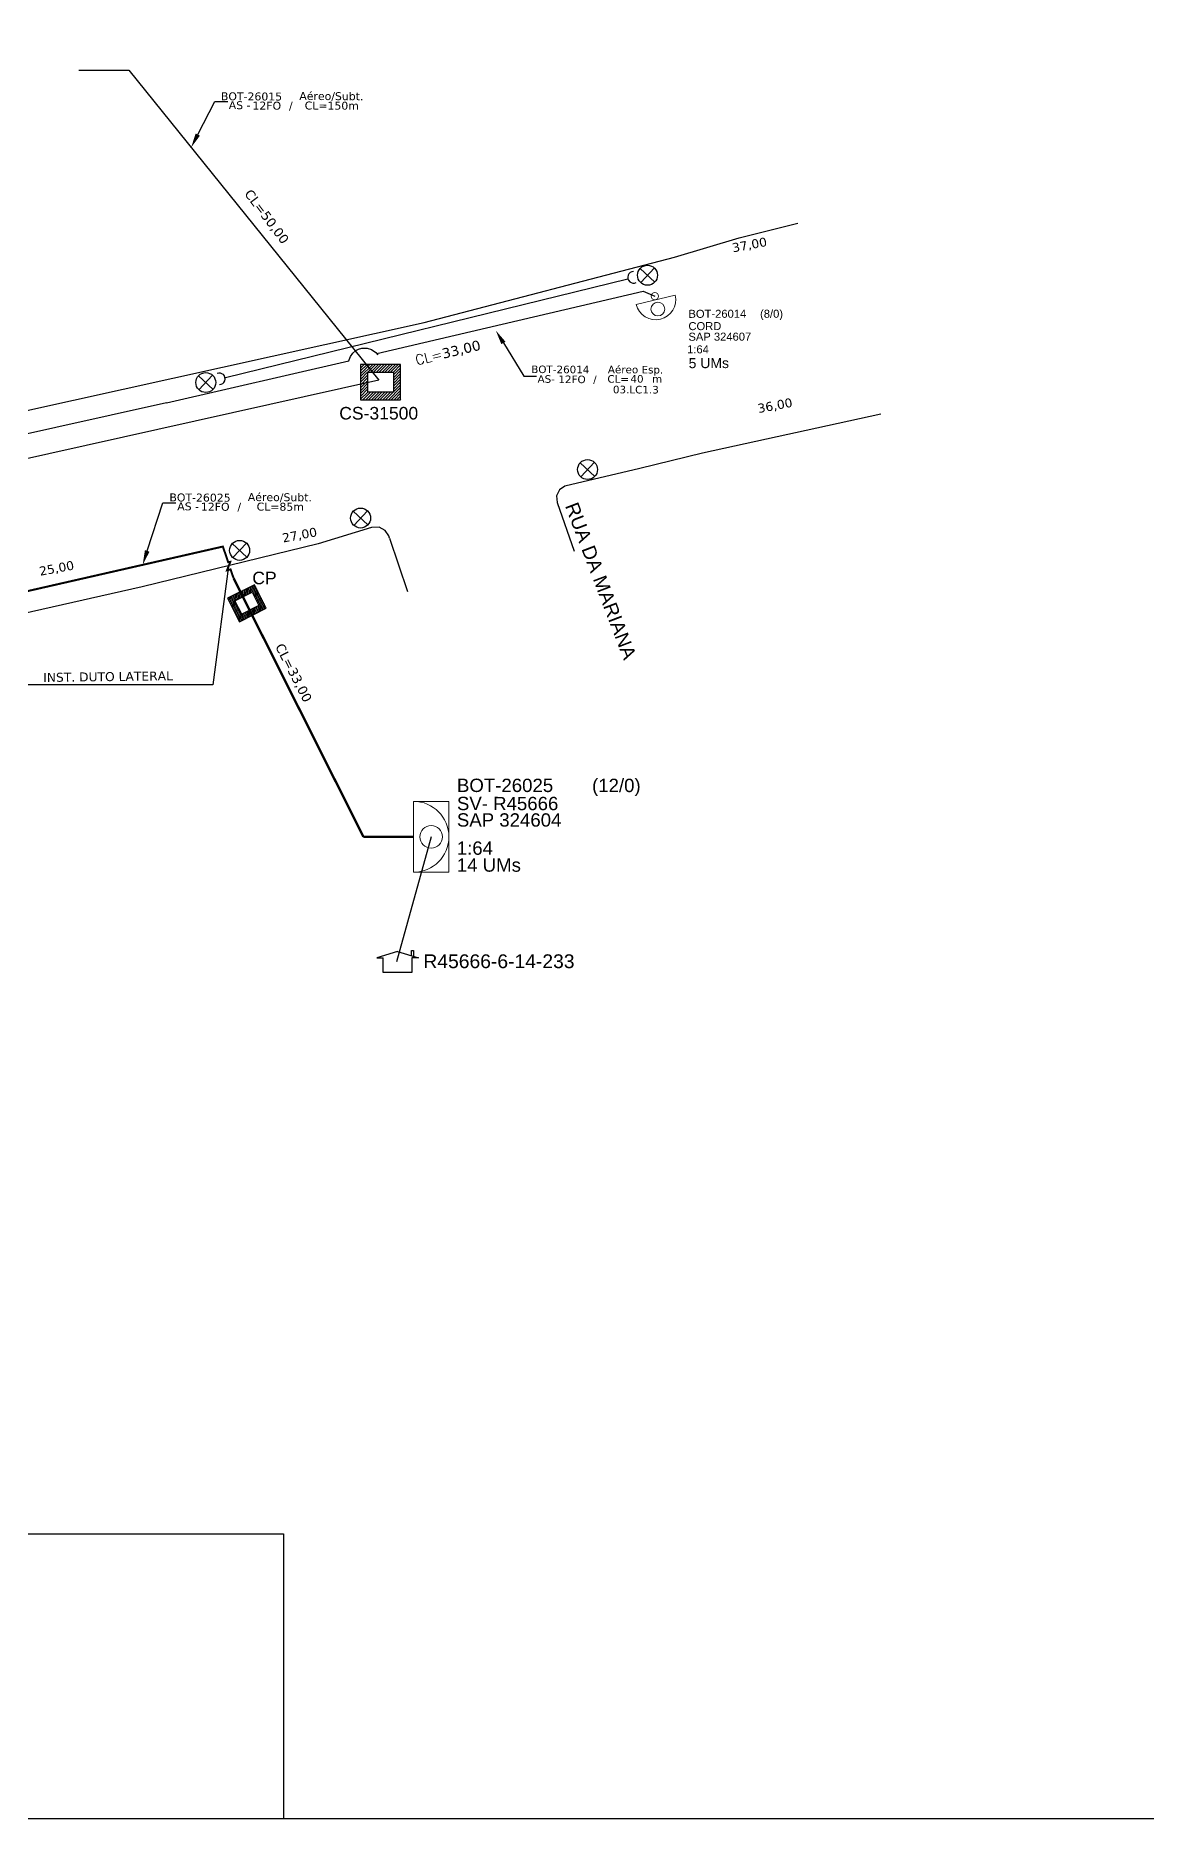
# Model space of a CAD drawing. Extents: x -89 to 749, y 705 to 1299.
# Drawn here: x 195.2 to 385.6, y 705 to 1010.5 of the extents above; entities that cross this region are included whole.
import ezdxf
from ezdxf import colors
from ezdxf.entities.mleader import LeaderData, LeaderLine
from ezdxf.enums import TextEntityAlignment as Align
from ezdxf.math import Vec2, Vec3

# ---------------------------------------------------------------- set-up
doc = ezdxf.new("R2010")
doc.units = 0
for name, color, linetype in [('10.1-Caixas Subterrâneas', 5, 'Continuous'), ('10.4-Postes', 1, 'Continuous'), ('CAP a instalar', 1, 'Continuous'), ('celulas gpon', 7, 'Continuous'), ('label_cabos', 7, 'Continuous'), ('Legenda', 1, 'Continuous'), ('QUADRA', 7, 'Continuous'), ('Subida Lateral', 5, 'Continuous'), ('surveys', 7, 'Continuous'), ('surveys legendas', 7, 'Continuous')]:
    doc.layers.add(name, color=color, linetype=linetype)
for name, color, linetype, lineweight in [("20.0-LEGENDA DOS CDO'S", 1, 'Continuous', 0), ('20.1-CDO_INTERIOR', 1, 'Continuous', 0), ('20.2-CDO_POSTE', 1, 'Continuous', 5), ('20.6-CORDOALHA_SUPORTE', 7, 'Continuous', 25), ('Segmento Logradouro Texto', 7, 'Continuous', 0)]:
    doc.layers.add(name, color=color, linetype=linetype, lineweight=lineweight)
doc.layers.add('EXTRA', color=50, linetype='Continuous', plot=False)
doc.styles.add('ARIAL', font='arial.ttf')
doc.styles.add('DIGICADE', font='arial.ttf')
doc.styles.add('ROMANS', font='romans')
doc.styles.add('siredit', font='verdana.ttf')
doc.styles.get("Standard").update_dxf_attribs({"font": 'arial.ttf'})
doc.linetypes.add('FENCELINE1', pattern='A,0.25,-0.1,[133,ltypeshp.shx,S=0.1,R=0,X=-0.1,Y=0],-0.1,1', length=1.45)
doc.dimstyles.get("Standard").update_dxf_attribs({"dimtxt": 0.18, "dimasz": 0.18, "dimexe": 0.18, "dimexo": 0.0625, "dimgap": 0.09, "dimtad": 0, "dimtih": 1, "dimtoh": 1, "dimdec": 4, "dimzin": 0, "dimdsep": 46, "dimtxsty": 'Standard', "dimcen": 0.09, "dimadec": 0, "dimazin": 0, "dimtfac": 1, "dimtdec": 4, "dimtofl": 0, "dimtmove": 0, "dimatfit": 3, "dimfxl": 0, "dimtolj": 1, "dimtzin": 0, "dimarcsym": 0})

# ---------------------------------------------------------------- blocks, each defined once
blk = doc.blocks.new('SURVEY_SURVEY')
for p, q in [((0, 0.0000152), (-0.0000151, 0.0000108)), ((0, 0.0000152), (0.0000151, 0.0000108)), ((0.0000101, 0.0000159), (0.0000117, 0.0000159)), ((0.0000101, 0.0000123), (0.0000101, 0.0000159)), ((0.0000117, 0.0000159), (0.0000117, 0.0000119)), ((-0.0000151, 0.0000108), (-0.0000104, 0.0000108)), ((-0.0000103, 0), (-0.0000103, 0.0000108)), ((0.0000103, 0), (-0.0000103, 0)), ((0.0000151, 0.0000108), (0.0000103, 0.0000108)), ((0.0000103, 0.0000108), (0.0000103, 0))]:
    blk.add_line(p, q)
blk = doc.blocks.new('*X58')
at = {"color": 0, "linetype": 'Continuous'}
for p, q in [((-1.25, 0.34099), (-0.49099, 1.1)), ((-1.25, 0.517767), (-0.667767, 1.1)), ((-1.25, 0.694544), (-0.844544, 1.1)), ((-1.25, 0.87132), (-1.02132, 1.1)), ((-1.25, 1.048097), (-1.198097, 1.1)), ((-1.25, 0.164214), (-0.8035, 0.610714)), ((-1.25, -0.012563), (-0.8035, 0.433937)), ((-1.25, -0.18934), (-0.8035, 0.25716)), ((-1.25, -0.366117), (-0.8035, 0.080383)), ((-0.789214, 0.625), (-0.314214, 1.1)), ((-0.612437, 0.625), (-0.137437, 1.1)), ((-0.43566, 0.625), (0.03934, 1.1)), ((-0.258883, 0.625), (0.216117, 1.1)), ((-0.082107, 0.625), (0.392893, 1.1)), ((0.09467, 0.625), (0.56967, 1.1)), ((0.271447, 0.625), (0.746447, 1.1)), ((0.448223, 0.625), (0.923223, 1.1)), ((0.625, 0.625), (1.1, 1.1)), ((0.801777, 0.625), (1.25, 1.073223)), ((0.8035, 0.449947), (1.25, 0.896447)), ((0.8035, 0.27317), (1.25, 0.71967)), ((0.8035, 0.096393), (1.25, 0.542893)), ((0.8035, -0.080383), (1.25, 0.366117)), ((0.8035, -0.25716), (1.25, 0.18934)), ((0.8035, -0.433937), (1.25, 0.012563)), ((-1.25, -0.542893), (-0.8035, -0.096393)), ((-1.25, -0.71967), (-0.8035, -0.27317)), ((-1.25, -0.896447), (-0.8035, -0.449947)), ((-1.25, -1.073223), (-0.801777, -0.625)), ((-1.1, -1.1), (-0.625, -0.625)), ((-0.923223, -1.1), (-0.448223, -0.625)), ((-0.746447, -1.1), (-0.271447, -0.625)), ((-0.56967, -1.1), (-0.09467, -0.625)), ((-0.392893, -1.1), (0.082107, -0.625)), ((-0.216117, -1.1), (0.258883, -0.625)), ((-0.03934, -1.1), (0.43566, -0.625)), ((0.137437, -1.1), (0.612437, -0.625)), ((0.314214, -1.1), (0.789214, -0.625)), ((0.49099, -1.1), (1.25, -0.34099)), ((0.667767, -1.1), (1.25, -0.517767)), ((0.8035, -0.610714), (1.25, -0.164214)), ((0.844544, -1.1), (1.25, -0.694544)), ((1.02132, -1.1), (1.25, -0.87132)), ((1.198097, -1.1), (1.25, -1.048097))]:
    blk.add_line(p, q, dxfattribs=at)
blk = doc.blocks.new('MANHOLE_MQ')
at = {"color": 0, "linetype": 'Continuous'}
for p, q in [((0.00000623, 0.00000569), (-0.00000627, 0.00000569)), ((-0.00000627, 0.00000569), (-0.00000627, -0.00000531)), ((0.00000623, -0.00000531), (0.00000623, 0.00000569)), ((-0.00000404, 0.00000331), (0.00000399, 0.00000331)), ((-0.00000404, -0.00000294), (-0.00000404, 0.00000331)), ((0.00000399, 0.00000331), (0.00000399, -0.00000294)), ((-0.00000627, -0.00000531), (0.00000623, -0.00000531)), ((0.00000399, -0.00000294), (-0.00000404, -0.00000294)), ((0.00000399, -0.00000294), (0.00000399, -0.00000294))]:
    blk.add_line(p, q, dxfattribs=at)
at = {"color": 0, "linetype": 'Continuous', "xscale": 5e-06, "yscale": 5e-06, "zscale": 1e-05}
blk.add_blockref('*X58', (-0.00000002, 0.00000019), dxfattribs=at)
blk = doc.blocks.new('*U67')
at = {"color": 0}
blk.add_line((2.14, -0.58), (-2.1, -0.68), dxfattribs=at)
for centre, radius in [((0, 0.38), 0.733), ((0.03, -1.03), 0.393)]:
    blk.add_circle(centre, radius, dxfattribs=at)
blk.add_arc((0.02, -0.63), 2.12, 1.3782, 181.3782, dxfattribs=at)
blk = doc.blocks.new('LEGENDA DOS CABOS')
at = {"layer": 'EXTRA', "color": 0, "style": 'siredit'}
for tag, p in [('ID', (4.6, 0.97)), ('XX', (9.03, 0.97))]:
    blk.add_attdef(tag, text='', height=0.48, rotation=359.69, dxfattribs=at).set_placement(p, align=Align.MIDDLE_CENTER)
at = {"layer": 'Legenda', "color": 0, "style": 'siredit'}
for tag, p in [('TIPO_CABO', (1.31, 0)), ('CABO', (4.69, -0.05)), ('/', (6.81, -0.05)), ('METROS', (10.03, -0.05))]:
    blk.add_attdef(tag, text='', height=0.8, rotation=359.69, dxfattribs=at).set_placement(p, align=Align.MIDDLE_CENTER)
blk = doc.blocks.new('Inst CDOE-8 CAIXA DIST OPT CDOE 48F_8D C_SPL OPTAP')
at = {"layer": "20.0-LEGENDA DOS CDO'S", "color": 0}
for tag, p, style, flags in [('ID_ATIVIDADE', (0.12, 6.47), 'ARIAL', 3), ('FATOR', (7.92, 6.47), 'ARIAL', 1), ('QTDE', (0.23, -0.97), 'DIGICADE', 3)]:
    blk.add_attdef(tag, p, '', height=0.8, rotation=0.118, dxfattribs=dict(at, style=style, flags=flags))
at = {"layer": "20.0-LEGENDA DOS CDO'S", "color": 0, "style": 'ARIAL'}
for tag, p, height in [('FID', (0.12, 5.25), 0.8), ('SAP', (0.12, 2.96), 0.8), ('CORDOALHA', (0.12, 4.02), 0.8), ('1:XX', (-0.01, 1.7), 0.8), ('UMS', (0.14, 0.22), 1)]:
    blk.add_attdef(tag, p, '', height=height, rotation=0.118, dxfattribs=at)
blk.add_attdef('FIBRAS_UTILIZADAS', text='', height=0.8, rotation=0.118, dxfattribs=at).set_placement((8.43, 5.26), align=Align.CENTER)
blk = doc.blocks.new('Inst CB ESP CFOA-SM-AS-120-S-12 A')
at = {"layer": 'label_cabos', "color": 0, "style": 'siredit'}
for tag, flags, p in [('ID_ATIVIDADE', 3, (1.31, 2.67)), ('FATOR', 1, (11.56, 2.55))]:
    blk.add_attdef(tag, text='', height=1, rotation=359.69, dxfattribs=dict(at, flags=flags)).set_placement(p, align=Align.MIDDLE_CENTER)
for tag, p in [('TIPO_CABO', (1.26, 0)), ('DESTINO_CABO', (3.13, 1.26)), ('CABO', (4.69, -0.05)), ('/', (7.71, -0.05)), ('LANCE', (10.81, 0)), ('TIPO_CABO', (13.11, 1.24)), ('UND', (15.96, 0)), ('FID', (13.15, -1.41))]:
    blk.add_attdef(tag, text='', height=1, rotation=359.69, dxfattribs=at).set_placement(p, align=Align.MIDDLE_CENTER)
blk.add_attdef('QTDE', (12.43, -0.47), '', height=1, rotation=359.69, dxfattribs=at)

msp = doc.modelspace()

# ---------------------------------------------------------------- linework, layer by layer
msp.add_lwpolyline([(-89.32, 705.02), (749.25, 705.02), (749.25, 1299.02), (-89.32, 1299.02), (-89.32, 705.02)])
at = {"color": 4}
msp.add_lwpolyline([(263.03, 873.23), (257.06, 851.83)], dxfattribs=at)
at = {"color": 7}
for points in [[(-89.24, 753.78), (237.71, 753.78)], [(237.71, 753.78), (237.71, 705.02)]]:
    msp.add_lwpolyline(points, dxfattribs=at)
at = {"layer": '10.4-Postes', "color": 1}
for p, q in [((298.87, 970.65), (301.37, 968.31)), ((301.29, 970.73), (298.95, 968.23)), ((223.14, 952.26), (225.64, 949.92)), ((225.56, 952.34), (223.22, 949.84)), ((288.59, 937.35), (291.1, 935.01)), ((291.02, 937.43), (288.67, 934.92)), ((249.67, 929.04), (252.18, 926.7)), ((252.1, 929.12), (249.76, 926.62)), ((228.93, 923.51), (231.44, 921.16)), ((231.36, 923.59), (229.01, 921.08))]:
    msp.add_line(p, q, dxfattribs=at)
for centre in [(300.12, 969.48), (224.39, 951.09), (289.84, 936.18), (250.93, 927.87), (230.19, 922.33)]:
    msp.add_circle(centre, 1.71, dxfattribs=at)
at = {"layer": '20.1-CDO_INTERIOR', "color": 1, "lineweight": 18}
msp.add_lwpolyline([(266.06, 867.17), (266.07, 879.3), (260, 879.3), (259.99, 867.17)], close=True, dxfattribs=at)
msp.add_circle((263.03, 873.23), 1.94, dxfattribs=at)
msp.add_arc((260, 873.24), 6.07, 269.9724, 89.9724, dxfattribs=at)
at = {"layer": '20.6-CORDOALHA_SUPORTE'}
msp.add_lwpolyline([(227.77, 951.98), (296.76, 968.88)], dxfattribs=at)
for points in [[(297.71, 970.12, 1.231752), (298.17, 968.21)], [(226.77, 950.73, 1.175511), (226.33, 952.65)]]:
    msp.add_lwpolyline(points, format="xyb", dxfattribs=at)
at = {"layer": 'CAP a instalar', "color": 251, "ltscale": 5}
for points in [[(202.61, 1004.6), (211.19, 1004.6)], [(211.19, 1004.6), (254.06, 951.49)], [(254.06, 951.49), (122.19, 922.07), (119.38, 919.49)]]:
    msp.add_lwpolyline(points, dxfattribs=at)
at = {"layer": 'CAP a instalar', "color": 7, "linetype": 'FENCELINE1', "ltscale": 5}
for points in [[(253.7, 956.06), (299.37, 966.77)], [(299.37, 966.77), (301.38, 965.9)], [(248.91, 954.8), (248.95, 955.01), (249.19, 955.58), (249.61, 956.14), (250.13, 956.56), (250.59, 956.8), (251.17, 956.96), (252.05, 956.97), (252.79, 956.75), (253.52, 956.26), (253.88, 955.86)], [(217.68, 947.6), (248.91, 954.8)], [(217.68, 947.6), (131.17, 928.37)]]:
    msp.add_lwpolyline(points, dxfattribs=at)
at = {"layer": 'CAP a instalar', "color": 10, "linetype": 'FENCELINE1', "ltscale": 5, "const_width": 0.343}
msp.add_lwpolyline([(176.56, 911.41), (227.31, 922.98), (227.64, 922.04)], dxfattribs=at)
at = {"layer": 'CAP a instalar', "color": 10, "ltscale": 5, "const_width": 0.41}
for points in [[(251.42, 873.24), (229.17, 917.52)], [(260, 873.24), (251.42, 873.24)]]:
    msp.add_lwpolyline(points, dxfattribs=at)
at = {"layer": 'QUADRA', "color": 4}
for points in [[(123.99, 930.88), (261.82, 961.41), (304.75, 972.56), (315.84, 975.88), (325.89, 978.39)], [(123.99, 930.88), (261.82, 961.41), (304.75, 972.56), (315.84, 975.88), (325.89, 978.39)], [(340.13, 945.68), (309.52, 939.01), (298.82, 936.37), (285.93, 933.34), (285.03, 932.69), (284.51, 931.69), (284.64, 930.56), (287.55, 922.22)], [(340.13, 945.68), (309.52, 939.01), (298.82, 936.37), (285.93, 933.34), (285.03, 932.69), (284.51, 931.69), (284.64, 930.56), (287.55, 922.22)], [(255.89, 924.43), (255.77, 924.83), (255.12, 925.76), (254.09, 926.28), (252.8, 926.24), (243.65, 923.44), (213.48, 916.06), (194.53, 911.81), (185.76, 909.84), (177.13, 907.68), (176.09, 907.1), (175.58, 906.13), (175.58, 905.07), (177.77, 896.53), (177.77, 896.53), (177.77, 896.53)], [(255.89, 924.43), (258.95, 915.29)]]:
    msp.add_lwpolyline(points, dxfattribs=at)
at = {"layer": 'Subida Lateral', "color": 5, "const_width": 0.343}
msp.add_lwpolyline([(229.17, 917.52), (228.64, 919.07), (228.03, 918.91), (228.59, 920.36), (228.23, 920.32), (227.64, 922.04)], dxfattribs=at)

# ---------------------------------------------------------------- block references
at = {"color": 0, "lineweight": 0}
ref = msp.add_blockref('Inst CB ESP CFOA-SM-AS-120-S-12 A', (281.13, 951.71), dxfattribs=dict(at, xscale=1.29239732439932, yscale=1.29239732439932, zscale=1.29239732439932))
ref.add_attrib('DESTINO_CABO', 'BOT-26014', dxfattribs={"layer": 'label_cabos', "color": 0, "height": 1.292, "rotation": 359.69, "style": 'siredit'}).set_placement((285.17, 953.34), align=Align.MIDDLE_CENTER)
ref.add_attrib('CABO', '12FO', dxfattribs={"layer": 'label_cabos', "color": 0, "height": 1.292, "rotation": 359.69, "style": 'siredit'}).set_placement((287.18, 951.64), align=Align.MIDDLE_CENTER)
ref.add_attrib('TIPO_CABO', 'Aéreo Esp.', dxfattribs={"layer": 'label_cabos', "color": 0, "height": 1.292, "rotation": 359.69, "style": 'siredit'}).set_placement((298.07, 953.31), align=Align.MIDDLE_CENTER)
ref.add_attrib('/', '/', dxfattribs={"layer": 'label_cabos', "color": 0, "height": 1.29, "rotation": 359.69, "style": 'siredit'}).set_placement((291.1, 951.64), align=Align.MIDDLE_CENTER)
ref.add_attrib('TIPO_CABO', 'AS-', dxfattribs={"layer": 'label_cabos', "color": 0, "height": 1.292, "rotation": 359.69, "style": 'siredit'}).set_placement((282.76, 951.7), align=Align.MIDDLE_CENTER)
ref.add_attrib('FID', '03.LC1.3', dxfattribs={"layer": 'label_cabos', "color": 0, "height": 1.292, "rotation": 359.69, "style": 'siredit'}).set_placement((298.12, 949.88), align=Align.MIDDLE_CENTER)
ref.add_attrib('LANCE', 'CL=', dxfattribs={"layer": 'label_cabos', "color": 0, "height": 1.292, "rotation": 359.69, "style": 'siredit'}).set_placement((295.1, 951.71), align=Align.MIDDLE_CENTER)
ref.add_attrib('QTDE', '40', (297.19, 951.09), dxfattribs={"layer": 'label_cabos', "color": 0, "height": 1.292, "rotation": 359.69, "style": 'siredit'})
ref.add_attrib('UND', 'm', dxfattribs={"layer": 'label_cabos', "color": 0, "height": 1.29, "rotation": 359.69, "style": 'siredit'}).set_placement((301.76, 951.71), align=Align.MIDDLE_CENTER)
at = {"layer": '10.1-Caixas Subterrâneas', "color": 30}
for p, xscale, yscale, zscale, rotation in [((254.34, 951.27), 549730.9660705398, 549730.9660705398, 549730.9660705398, 180.0000000000617), ((231.4, 913.33), 410588.1391606955, 410588.1391606956, 410588.1391606955, 206.6807195266215)]:
    msp.add_blockref('MANHOLE_MQ', p, dxfattribs=dict(at, xscale=xscale, yscale=yscale, zscale=zscale, rotation=rotation))
at = {"layer": "20.0-LEGENDA DOS CDO'S", "color": 7, "lineweight": 0, "xscale": 1.714442261028949, "yscale": 1.714442261028949, "zscale": 1.714442261028949}
msp.add_blockref('Inst CDOE-8 CAIXA DIST OPT CDOE 48F_8D C_SPL OPTAP', (306.93, 953.18), dxfattribs=at).add_auto_attribs({'FID': 'BOT-26014', 'CORDOALHA': 'CORD', 'SAP': 'SAP 324607', '1:XX': '1:64', 'UMS': '5 UMs', 'FIBRAS_UTILIZADAS': '(8/0)'})
at = {"layer": '20.2-CDO_POSTE', "color": 7, "xscale": 1.613200160332897, "yscale": 1.613200160332897, "zscale": 1.613200160332897, "rotation": 191.9920223809944}
msp.add_blockref('*U67', (301.77, 964.29), dxfattribs=at)
at = {"layer": 'label_cabos', "color": 0, "lineweight": 0}
ref = msp.add_blockref('LEGENDA DOS CABOS', (226.46, 997.91), dxfattribs=dict(at, xscale=1.360047824046398, yscale=1.360047824046398, zscale=1.360047824046398))
ref.add_attrib('ID', 'BOT-26015', dxfattribs={"color": 0, "height": 1.36, "rotation": 359.69, "style": 'siredit'}).set_placement((232.23, 1000.13), align=Align.MIDDLE_CENTER)
ref.add_attrib('CABO', '12FO', dxfattribs={"color": 0, "height": 1.36, "rotation": 359.69, "style": 'siredit'}).set_placement((234.85, 998.55), align=Align.MIDDLE_CENTER)
ref.add_attrib('METROS', 'CL=150m', dxfattribs={"color": 0, "height": 1.36, "rotation": 359.69, "style": 'siredit'}).set_placement((245.99, 998.55), align=Align.MIDDLE_CENTER)
ref.add_attrib('XX', 'Aéreo/Subt.', dxfattribs={"color": 0, "height": 1.36, "rotation": 359.69, "style": 'siredit'}).set_placement((245.92, 1000.18), align=Align.MIDDLE_CENTER)
ref.add_attrib('/', '/', dxfattribs={"color": 0, "height": 1.36, "rotation": 359.69, "style": 'siredit'}).set_placement((238.97, 998.55), align=Align.MIDDLE_CENTER)
ref.add_attrib('TIPO_CABO', 'AS -', dxfattribs={"color": 0, "height": 1.36, "rotation": 359.69, "style": 'siredit'}).set_placement((230.19, 998.62), align=Align.MIDDLE_CENTER)
ref = msp.add_blockref('LEGENDA DOS CABOS', (217.63, 929.16), dxfattribs=dict(at, xscale=1.360047824046398, yscale=1.360047824046398, zscale=1.360047824046398))
ref.add_attrib('ID', 'BOT-26025', dxfattribs={"color": 0, "height": 1.36, "rotation": 359.69, "style": 'siredit'}).set_placement((223.4, 931.38), align=Align.MIDDLE_CENTER)
ref.add_attrib('CABO', '12FO', dxfattribs={"color": 0, "height": 1.36, "rotation": 359.69, "style": 'siredit'}).set_placement((226.01, 929.81), align=Align.MIDDLE_CENTER)
ref.add_attrib('METROS', 'CL=85m', dxfattribs={"color": 0, "height": 1.36, "rotation": 359.69, "style": 'siredit'}).set_placement((237.16, 929.81), align=Align.MIDDLE_CENTER)
ref.add_attrib('XX', 'Aéreo/Subt.', dxfattribs={"color": 0, "height": 1.36, "rotation": 359.69, "style": 'siredit'}).set_placement((237.09, 931.44), align=Align.MIDDLE_CENTER)
ref.add_attrib('/', '/', dxfattribs={"color": 0, "height": 1.36, "rotation": 359.69, "style": 'siredit'}).set_placement((230.13, 929.81), align=Align.MIDDLE_CENTER)
ref.add_attrib('TIPO_CABO', 'AS -', dxfattribs={"color": 0, "height": 1.36, "rotation": 359.69, "style": 'siredit'}).set_placement((221.36, 929.87), align=Align.MIDDLE_CENTER)
at = {"layer": 'surveys', "color": 255, "xscale": 236565.647984952, "yscale": 236565.647984952, "zscale": 236565.647984952}
msp.add_blockref('SURVEY_SURVEY', (257.26, 849.97), dxfattribs=at)

# ---------------------------------------------------------------- texts
at = {"layer": '10.1-Caixas Subterrâneas', "color": 30, "style": 'ARIAL'}
for s, p in [('CS-31500', (247.27, 944.76)), ('CP', (232.37, 916.52))]:
    msp.add_text(s, height=2.151, dxfattribs=at).set_placement(p)
at = {"layer": "20.0-LEGENDA DOS CDO'S", "color": 1, "linetype": 'ByBlock', "lineweight": 0, "style": 'ARIAL'}
for s, p in [('BOT-26025', (267.45, 880.92)), ('SV- R45666', (267.45, 877.81)), ('SAP 324604', (267.44, 874.99)), ('1:64', (267.42, 870.16)), ('14 UMs', (267.42, 867.26))]:
    msp.add_text(s, height=2.284, rotation=359.9724, dxfattribs=at).set_placement(p)
msp.add_text('            (12/0)', height=2.2842, rotation=359.9724, dxfattribs=at).set_placement((289.46, 880.91), align=Align.CENTER)
at = {"layer": '20.6-CORDOALHA_SUPORTE', "color": 0, "linetype": 'ByBlock', "lineweight": 0, "style": 'siredit'}
msp.add_text('33,00', height=1.714, rotation=13.4511, dxfattribs=at).set_placement((265.11, 955.17))
at = {"layer": '20.6-CORDOALHA_SUPORTE', "color": 0, "linetype": 'ByBlock', "lineweight": 0, "style": 'ROMANS'}
msp.add_text('CL=', height=1.714, rotation=13.7611, dxfattribs=at).set_placement((265.11, 955.17), align=Align.RIGHT)
at = {"layer": 'celulas gpon', "color": 3, "style": 'siredit'}
for s, rotation, p in [('CL=50,00', 306.9364, (230.92, 983.43)), ('CL=33,00', 297.1712, (236.25, 905.86))]:
    msp.add_text(s, height=1.612, rotation=rotation, dxfattribs=at).set_placement(p)
at = {"layer": 'celulas gpon', "style": 'siredit'}
for s, p in [('37,00', (314.78, 973.4)), ('36,00', (319.15, 945.86)), ('27,00', (237.65, 923.67)), ('25,00', (195.99, 917.97))]:
    msp.add_text(s, height=1.535, rotation=10.5962, dxfattribs=at).set_placement(p)
at = {"layer": 'celulas gpon', "color": 2, "style": 'siredit'}
msp.add_text('INST. DUTO LATERAL', height=1.5352, rotation=0.7627, dxfattribs=at).set_placement((196.52, 899.78))
at = {"layer": 'Segmento Logradouro Texto', "color": 5, "linetype": 'Continuous', "insert": (288.15, 930.82), "char_height": 2.3657, "width": 29.1302, "attachment_point": 1, "rotation": 290.8622, "style": 'DIGICADE'}
msp.add_mtext('\\fArial|b0|i0|c0|p34;\\W1.0000000000;\\T1.0000000000;\\o\\lRUA DA MARIANA', dxfattribs=at)
at = {"layer": 'surveys legendas'}
msp.add_text('R45666-6-14-233', height=2.3657, dxfattribs=at).set_placement((261.7, 850.73))

# ---------------------------------------------------------------- leaders
at = {"color": 2}
msp.add_leader([(228.31, 919.63), (225.62, 899.29), (192.74, 899.29)], dimstyle='Standard', dxfattribs=at)
at = {"layer": 'label_cabos', "color": 7, "lineweight": 0}
ml = msp.add_multileader_mtext('Standard', dxfattribs=at)
ml.set_content('')
ml.set_leader_properties()
ml.build(insert=Vec2(0, 0))
ml.multileader.update_dxf_attribs({"text_right_attachment_type": 6, "dogleg_length": 5.02, "arrow_head_size": 2.51})
ctx = ml.context
ctx.base_point, ctx.char_height, ctx.arrow_head_size, ctx.landing_gap_size, ctx.plane_origin = Vec3(274.8, 940.17), 2.51, 2.51, 1.25, Vec3(48634075.31, 11223512.9)
ctx.right_attachment = 6
notes = []
notes.append((ctx, [(0, (1, 1, 0), (225.96, 999.28), (1, 0), 2.21, [(0, [(221.87, 991.36)], 0, [])])]))
ctx.mtext.insert = Vec3(229.43, 1000.53)
ml = msp.add_multileader_mtext('Standard', dxfattribs=at)
ml.set_content('')
ml.set_leader_properties()
ml.build(insert=Vec2(0, 0))
ml.multileader.update_dxf_attribs({"text_right_attachment_type": 6, "dogleg_length": 5.02, "arrow_head_size": 2.51})
ctx = ml.context
ctx.base_point, ctx.char_height, ctx.arrow_head_size, ctx.landing_gap_size, ctx.plane_origin = Vec3(327.74, 893.09), 2.51, 2.51, 1.25, Vec3(48634128.25, 11223465.82)
ctx.right_attachment = 6
notes.append((ctx, [(0, (1, 1, 0), (278.9, 952.19), (1, 0), 2.21, [(0, [(274.1, 960.02)], 0, [])])]))
ctx.mtext.insert = Vec3(282.37, 953.45)
ml = msp.add_multileader_mtext('Standard', dxfattribs=at)
ml.set_content('')
ml.set_leader_properties()
ml.build(insert=Vec2(0, 0))
ml.multileader.update_dxf_attribs({"text_right_attachment_type": 6, "dogleg_length": 5.02, "arrow_head_size": 2.51})
ctx = ml.context
ctx.base_point, ctx.char_height, ctx.arrow_head_size, ctx.landing_gap_size, ctx.plane_origin = Vec3(265.88, 871.38), 2.51, 2.51, 1.25, Vec3(48634066.39, 11223444.11)
ctx.right_attachment = 6
notes.append((ctx, [(0, (1, 1, 0), (217.04, 930.48), (1, 0), 2.21, [(0, [(213.57, 919.85)], 0, [])])]))
ctx.mtext.insert = Vec3(220.51, 931.74)
for ctx, leaders in notes:
    for number, flags, end, landing, length, lines in leaders:
        leader = LeaderData()
        leader.index, (leader.has_last_leader_line, leader.has_dogleg_vector, leader.attachment_direction) = number, flags
        leader.last_leader_point, leader.dogleg_vector, leader.dogleg_length = Vec3(end), Vec3(landing), length
        for number, points, colour, breaks in lines:
            line = LeaderLine()
            line.index, line.vertices, line.color, line.breaks = number, Vec3.list(points), colors.encode_raw_color(colour), breaks
            leader.lines.append(line)
        ctx.leaders.append(leader)

doc.saveas('drawing.dxf')
